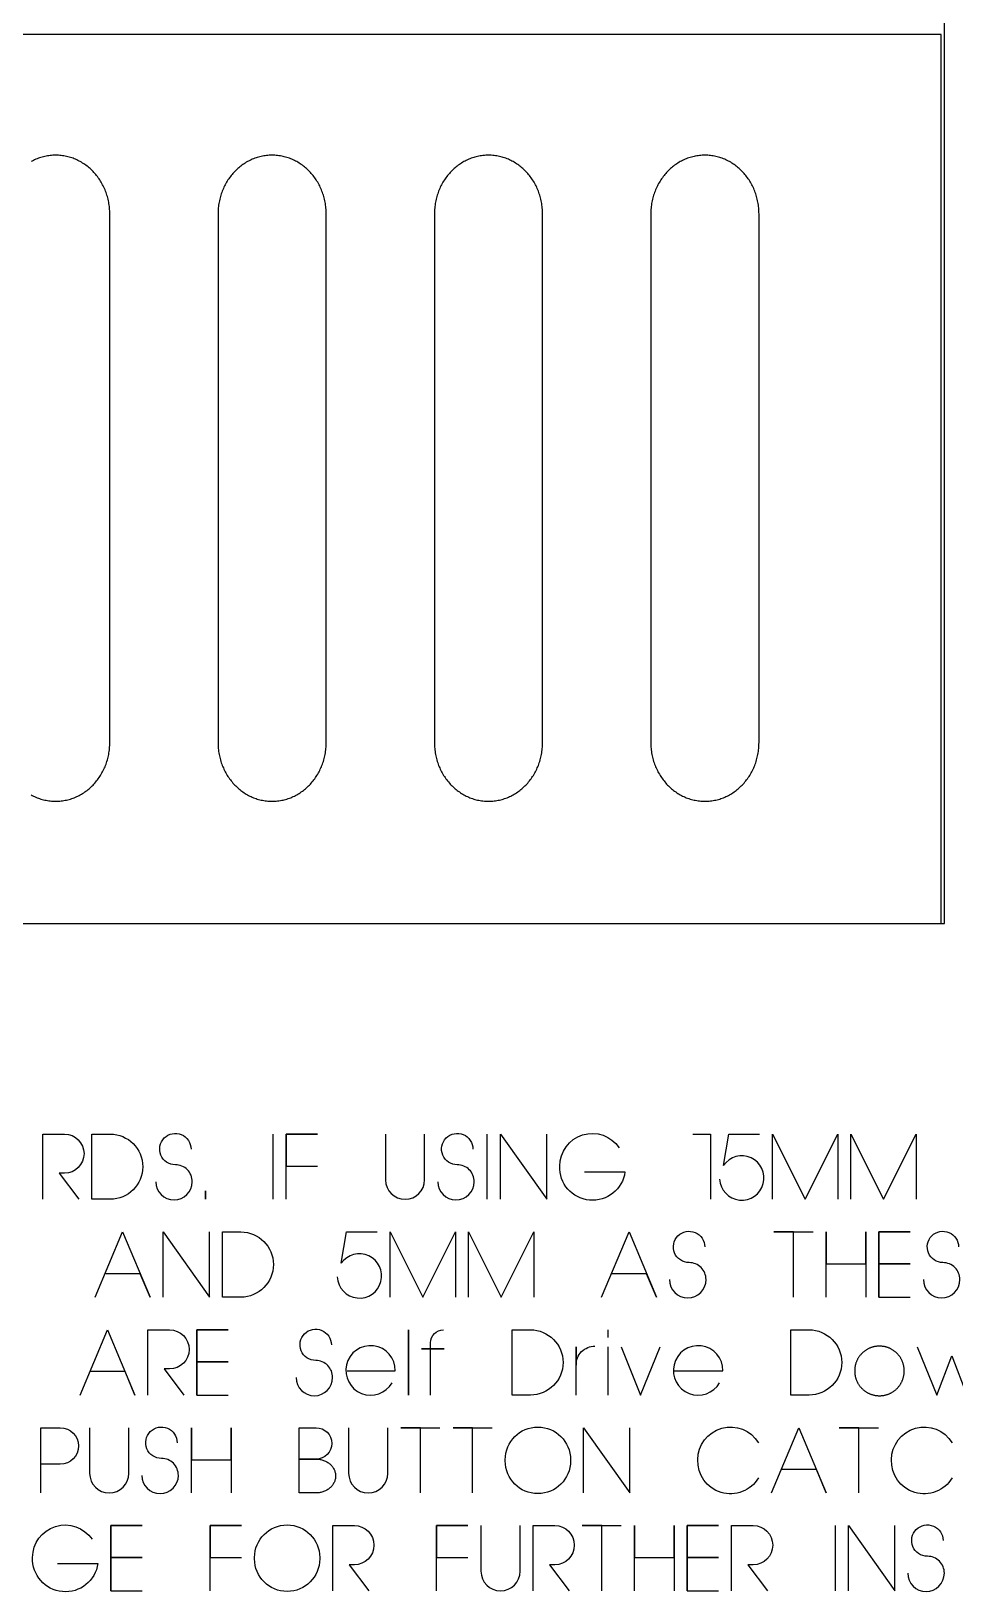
# Model space of a CAD drawing. Extents: x -841 to 4976, y -469 to 2808.
# Drawn here: x 3180 to 3746, y -410 to 547 of the extents above; entities that cross this region are included whole.
import ezdxf

# ---------------------------------------------------------------- set-up
doc = ezdxf.new("R2010")
doc.units = 0
for name, color, linetype in [('DEFAULT_LAYER', 1, 'CONTINUOUS'), ('T5_LOGOLAYER_20', 18, 'CONTINUOUS'), ('T5_LOGOLAYER_21', 18, 'CONTINUOUS')]:
    doc.layers.add(name, color=color, linetype=linetype)

msp = doc.modelspace()

# ---------------------------------------------------------------- linework, layer by layer
at = {"layer": 'DEFAULT_LAYER'}
for points in [[(2519.23, 0), (3737.23, 0), (3737.23, 545), (2884.23, 545), (2839.33, 530.57), (2619.23, 530.57), (2619.23, 545), (2519.23, 545), (2519.23, 0), (3737.23, 0)], [(3179.45, 78.93), (3180.17, 78.54), (3180.9, 78.17), (3181.64, 77.82), (3182.39, 77.49), (3183.15, 77.17), (3183.91, 76.88), (3184.69, 76.61), (3185.47, 76.35), (3186.26, 76.12), (3187.06, 75.91), (3187.86, 75.72), (3188.68, 75.55), (3189.5, 75.4), (3190.32, 75.28), (3191.16, 75.17), (3192, 75.09), (3192.84, 75.04), (3193.69, 75), (3194.55, 74.99), (3195.4, 75), (3196.25, 75.04), (3197.1, 75.09), (3197.94, 75.17), (3198.77, 75.28), (3199.6, 75.4), (3200.42, 75.55), (3201.23, 75.72), (3202.03, 75.91), (3202.83, 76.12), (3203.62, 76.35), (3204.41, 76.61), (3205.18, 76.88), (3205.95, 77.17), (3206.7, 77.49), (3207.45, 77.82), (3208.19, 78.17), (3208.92, 78.54), (3209.64, 78.93), (3210.35, 79.33), (3211.05, 79.76), (3211.74, 80.2), (3212.42, 80.66), (3213.09, 81.14), (3213.74, 81.63), (3214.39, 82.14), (3215.02, 82.67), (3215.64, 83.21), (3216.25, 83.77), (3216.84, 84.34), (3217.42, 84.93), (3217.99, 85.53), (3218.55, 86.15), (3219.09, 86.78), (3219.62, 87.43), (3220.13, 88.09), (3220.63, 88.76), (3221.12, 89.45), (3221.59, 90.15), (3222.04, 90.86), (3222.48, 91.59), (3222.9, 92.32), (3223.31, 93.07), (3223.7, 93.83), (3224.08, 94.6), (3224.44, 95.38), (3224.78, 96.17), (3225.1, 96.98), (3225.4, 97.79), (3225.69, 98.61), (3225.96, 99.44), (3226.21, 100.28), (3226.45, 101.13), (3226.66, 101.99), (3226.86, 102.86), (3227.03, 103.73), (3227.19, 104.62), (3227.32, 105.51), (3227.44, 106.4), (3227.53, 107.31), (3227.61, 108.22), (3227.66, 109.14), (3227.69, 110.06), (3227.7, 110.99), (3227.7, 434.99), (3227.69, 435.92), (3227.66, 436.84), (3227.61, 437.76), (3227.53, 438.67), (3227.44, 439.57), (3227.32, 440.47), (3227.19, 441.36), (3227.03, 442.24), (3226.86, 443.12), (3226.66, 443.99), (3226.45, 444.84), (3226.21, 445.69), (3225.96, 446.54), (3225.69, 447.37), (3225.4, 448.19), (3225.1, 449), (3224.78, 449.8), (3224.44, 450.6), (3224.08, 451.38), (3223.7, 452.15), (3223.31, 452.91), (3222.9, 453.66), (3222.48, 454.39), (3222.04, 455.12), (3221.59, 455.83), (3221.12, 456.53), (3220.63, 457.21), (3220.13, 457.89), (3219.62, 458.55), (3219.09, 459.19), (3218.55, 459.83), (3217.99, 460.44), (3217.42, 461.05), (3216.84, 461.64), (3216.25, 462.21), (3215.64, 462.77), (3215.02, 463.31), (3214.39, 463.84), (3213.74, 464.35), (3213.09, 464.84), (3212.42, 465.32), (3211.74, 465.78), (3211.05, 466.22), (3210.35, 466.64), (3209.64, 467.05), (3208.92, 467.44), (3208.19, 467.81), (3207.45, 468.16), (3206.7, 468.49), (3205.95, 468.8), (3205.18, 469.1), (3204.41, 469.37), (3203.62, 469.62), (3202.83, 469.86), (3202.03, 470.07), (3201.23, 470.26), (3200.42, 470.43), (3199.6, 470.57), (3198.77, 470.7), (3197.94, 470.8), (3197.1, 470.88), (3196.25, 470.94), (3195.4, 470.98), (3194.55, 470.99), (3193.69, 470.98), (3192.84, 470.94), (3192, 470.88), (3191.16, 470.8), (3190.32, 470.7), (3189.5, 470.57), (3188.68, 470.43), (3187.86, 470.26), (3187.06, 470.07), (3186.26, 469.86), (3185.47, 469.62), (3184.69, 469.37), (3183.91, 469.1), (3183.15, 468.8), (3182.39, 468.49), (3181.64, 468.16), (3180.9, 467.81), (3180.17, 467.44), (3179.45, 467.05)]]:
    msp.add_lwpolyline(points, dxfattribs=at)
for points in [[(3327.18, 470.99), (3326.32, 470.98), (3325.47, 470.94), (3324.63, 470.88), (3323.79, 470.8), (3322.96, 470.7), (3322.13, 470.57), (3321.31, 470.43), (3320.5, 470.26), (3319.69, 470.07), (3318.89, 469.86), (3318.1, 469.62), (3317.32, 469.37), (3316.55, 469.1), (3315.78, 468.8), (3315.02, 468.49), (3314.27, 468.16), (3313.53, 467.81), (3312.81, 467.44), (3312.09, 467.05), (3311.38, 466.64), (3310.68, 466.22), (3309.99, 465.78), (3309.31, 465.32), (3308.64, 464.84), (3307.99, 464.35), (3307.34, 463.84), (3306.71, 463.31), (3306.09, 462.77), (3305.48, 462.21), (3304.89, 461.64), (3304.3, 461.05), (3303.73, 460.44), (3303.18, 459.83), (3302.64, 459.19), (3302.11, 458.55), (3301.59, 457.89), (3301.09, 457.21), (3300.61, 456.53), (3300.14, 455.83), (3299.69, 455.12), (3299.25, 454.39), (3298.82, 453.66), (3298.42, 452.91), (3298.02, 452.15), (3297.65, 451.38), (3297.29, 450.6), (3296.95, 449.8), (3296.63, 449), (3296.32, 448.19), (3296.03, 447.37), (3295.76, 446.54), (3295.51, 445.69), (3295.28, 444.84), (3295.07, 443.99), (3294.87, 443.12), (3294.7, 442.24), (3294.54, 441.36), (3294.4, 440.47), (3294.29, 439.57), (3294.19, 438.67), (3294.12, 437.76), (3294.07, 436.84), (3294.03, 435.92), (3294.02, 434.99), (3294.02, 110.99), (3294.03, 110.06), (3294.07, 109.14), (3294.12, 108.22), (3294.19, 107.31), (3294.29, 106.4), (3294.4, 105.51), (3294.54, 104.62), (3294.7, 103.73), (3294.87, 102.86), (3295.07, 101.99), (3295.28, 101.13), (3295.51, 100.28), (3295.76, 99.44), (3296.03, 98.61), (3296.32, 97.79), (3296.63, 96.98), (3296.95, 96.17), (3297.29, 95.38), (3297.65, 94.6), (3298.02, 93.83), (3298.42, 93.07), (3298.82, 92.32), (3299.25, 91.59), (3299.69, 90.86), (3300.14, 90.15), (3300.61, 89.45), (3301.09, 88.76), (3301.59, 88.09), (3302.11, 87.43), (3302.64, 86.78), (3303.18, 86.15), (3303.73, 85.53), (3304.3, 84.93), (3304.89, 84.34), (3305.48, 83.77), (3306.09, 83.21), (3306.71, 82.67), (3307.34, 82.14), (3307.99, 81.63), (3308.64, 81.14), (3309.31, 80.66), (3309.99, 80.2), (3310.68, 79.76), (3311.38, 79.33), (3312.09, 78.93), (3312.81, 78.54), (3313.53, 78.17), (3314.27, 77.82), (3315.02, 77.49), (3315.78, 77.17), (3316.55, 76.88), (3317.32, 76.61), (3318.1, 76.35), (3318.89, 76.12), (3319.69, 75.91), (3320.5, 75.72), (3321.31, 75.55), (3322.13, 75.4), (3322.96, 75.28), (3323.79, 75.17), (3324.63, 75.09), (3325.47, 75.04), (3326.32, 75), (3327.18, 74.99), (3328.04, 75), (3328.89, 75.04), (3329.73, 75.09), (3330.57, 75.17), (3331.4, 75.28), (3332.23, 75.4), (3333.05, 75.55), (3333.86, 75.72), (3334.67, 75.91), (3335.47, 76.12), (3336.26, 76.35), (3337.04, 76.61), (3337.82, 76.88), (3338.58, 77.17), (3339.34, 77.49), (3340.09, 77.82), (3340.83, 78.17), (3341.56, 78.54), (3342.28, 78.93), (3342.99, 79.33), (3343.69, 79.76), (3344.37, 80.2), (3345.05, 80.66), (3345.72, 81.14), (3346.38, 81.63), (3347.02, 82.14), (3347.65, 82.67), (3348.27, 83.21), (3348.88, 83.77), (3349.48, 84.34), (3350.06, 84.93), (3350.63, 85.53), (3351.18, 86.15), (3351.73, 86.78), (3352.25, 87.43), (3352.77, 88.09), (3353.27, 88.76), (3353.75, 89.45), (3354.22, 90.15), (3354.68, 90.86), (3355.12, 91.59), (3355.54, 92.32), (3355.95, 93.07), (3356.34, 93.83), (3356.71, 94.6), (3357.07, 95.38), (3357.41, 96.17), (3357.73, 96.98), (3358.04, 97.79), (3358.33, 98.61), (3358.6, 99.44), (3358.85, 100.28), (3359.08, 101.13), (3359.3, 101.99), (3359.49, 102.86), (3359.67, 103.73), (3359.82, 104.62), (3359.96, 105.51), (3360.07, 106.4), (3360.17, 107.31), (3360.24, 108.22), (3360.3, 109.14), (3360.33, 110.06), (3360.34, 110.99), (3360.34, 434.99), (3360.33, 435.92), (3360.3, 436.84), (3360.24, 437.76), (3360.17, 438.67), (3360.07, 439.57), (3359.96, 440.47), (3359.82, 441.36), (3359.67, 442.24), (3359.49, 443.12), (3359.3, 443.99), (3359.08, 444.84), (3358.85, 445.69), (3358.6, 446.54), (3358.33, 447.37), (3358.04, 448.19), (3357.73, 449), (3357.41, 449.8), (3357.07, 450.6), (3356.71, 451.38), (3356.34, 452.15), (3355.95, 452.91), (3355.54, 453.66), (3355.12, 454.39), (3354.68, 455.12), (3354.22, 455.83), (3353.75, 456.53), (3353.27, 457.21), (3352.77, 457.89), (3352.25, 458.55), (3351.73, 459.19), (3351.18, 459.83), (3350.63, 460.44), (3350.06, 461.05), (3349.48, 461.64), (3348.88, 462.21), (3348.27, 462.77), (3347.65, 463.31), (3347.02, 463.84), (3346.38, 464.35), (3345.72, 464.84), (3345.05, 465.32), (3344.37, 465.78), (3343.69, 466.22), (3342.99, 466.64), (3342.28, 467.05), (3341.56, 467.44), (3340.83, 467.81), (3340.09, 468.16), (3339.34, 468.49), (3338.58, 468.8), (3337.82, 469.1), (3337.04, 469.37), (3336.26, 469.62), (3335.47, 469.86), (3334.67, 470.07), (3333.86, 470.26), (3333.05, 470.43), (3332.23, 470.57), (3331.4, 470.7), (3330.57, 470.8), (3329.73, 470.88), (3328.89, 470.94), (3328.04, 470.98)], [(3459.82, 470.99), (3458.96, 470.98), (3458.11, 470.94), (3457.26, 470.88), (3456.43, 470.8), (3455.59, 470.7), (3454.77, 470.57), (3453.95, 470.43), (3453.13, 470.26), (3452.33, 470.07), (3451.53, 469.86), (3450.74, 469.62), (3449.96, 469.37), (3449.18, 469.1), (3448.41, 468.8), (3447.66, 468.49), (3446.91, 468.16), (3446.17, 467.81), (3445.44, 467.44), (3444.72, 467.05), (3444.01, 466.64), (3443.31, 466.22), (3442.62, 465.78), (3441.94, 465.32), (3441.28, 464.84), (3440.62, 464.35), (3439.98, 463.84), (3439.34, 463.31), (3438.72, 462.77), (3438.12, 462.21), (3437.52, 461.64), (3436.94, 461.05), (3436.37, 460.44), (3435.81, 459.83), (3435.27, 459.19), (3434.74, 458.55), (3434.23, 457.89), (3433.73, 457.21), (3433.24, 456.53), (3432.77, 455.83), (3432.32, 455.12), (3431.88, 454.39), (3431.46, 453.66), (3431.05, 452.91), (3430.66, 452.15), (3430.28, 451.38), (3429.93, 450.6), (3429.59, 449.8), (3429.26, 449), (3428.96, 448.19), (3428.67, 447.37), (3428.4, 446.54), (3428.15, 445.69), (3427.91, 444.84), (3427.7, 443.99), (3427.51, 443.12), (3427.33, 442.24), (3427.17, 441.36), (3427.04, 440.47), (3426.92, 439.57), (3426.83, 438.67), (3426.75, 437.76), (3426.7, 436.84), (3426.67, 435.92), (3426.66, 434.99), (3426.66, 110.99), (3426.67, 110.06), (3426.7, 109.14), (3426.75, 108.22), (3426.83, 107.31), (3426.92, 106.4), (3427.04, 105.51), (3427.17, 104.62), (3427.33, 103.73), (3427.51, 102.86), (3427.7, 101.99), (3427.91, 101.13), (3428.15, 100.28), (3428.4, 99.44), (3428.67, 98.61), (3428.96, 97.79), (3429.26, 96.98), (3429.59, 96.17), (3429.93, 95.38), (3430.28, 94.6), (3430.66, 93.83), (3431.05, 93.07), (3431.46, 92.32), (3431.88, 91.59), (3432.32, 90.86), (3432.77, 90.15), (3433.24, 89.45), (3433.73, 88.76), (3434.23, 88.09), (3434.74, 87.43), (3435.27, 86.78), (3435.81, 86.15), (3436.37, 85.53), (3436.94, 84.93), (3437.52, 84.34), (3438.12, 83.77), (3438.72, 83.21), (3439.34, 82.67), (3439.98, 82.14), (3440.62, 81.63), (3441.28, 81.14), (3441.94, 80.66), (3442.62, 80.2), (3443.31, 79.76), (3444.01, 79.33), (3444.72, 78.93), (3445.44, 78.54), (3446.17, 78.17), (3446.91, 77.82), (3447.66, 77.49), (3448.41, 77.17), (3449.18, 76.88), (3449.96, 76.61), (3450.74, 76.35), (3451.53, 76.12), (3452.33, 75.91), (3453.13, 75.72), (3453.95, 75.55), (3454.77, 75.4), (3455.59, 75.28), (3456.43, 75.17), (3457.26, 75.09), (3458.11, 75.04), (3458.96, 75), (3459.82, 74.99), (3460.67, 75), (3461.52, 75.04), (3462.37, 75.09), (3463.21, 75.17), (3464.04, 75.28), (3464.87, 75.4), (3465.69, 75.55), (3466.5, 75.72), (3467.3, 75.91), (3468.1, 76.12), (3468.89, 76.35), (3469.68, 76.61), (3470.45, 76.88), (3471.22, 77.17), (3471.97, 77.49), (3472.72, 77.82), (3473.46, 78.17), (3474.19, 78.54), (3474.91, 78.93), (3475.62, 79.33), (3476.32, 79.76), (3477.01, 80.2), (3477.69, 80.66), (3478.35, 81.14), (3479.01, 81.63), (3479.65, 82.14), (3480.29, 82.67), (3480.91, 83.21), (3481.52, 83.77), (3482.11, 84.34), (3482.69, 84.93), (3483.26, 85.53), (3483.82, 86.15), (3484.36, 86.78), (3484.89, 87.43), (3485.4, 88.09), (3485.9, 88.76), (3486.39, 89.45), (3486.86, 90.15), (3487.31, 90.86), (3487.75, 91.59), (3488.17, 92.32), (3488.58, 93.07), (3488.97, 93.83), (3489.35, 94.6), (3489.7, 95.38), (3490.04, 96.17), (3490.37, 96.98), (3490.67, 97.79), (3490.96, 98.61), (3491.23, 99.44), (3491.48, 100.28), (3491.72, 101.13), (3491.93, 101.99), (3492.12, 102.86), (3492.3, 103.73), (3492.46, 104.62), (3492.59, 105.51), (3492.71, 106.4), (3492.8, 107.31), (3492.88, 108.22), (3492.93, 109.14), (3492.96, 110.06), (3492.97, 110.99), (3492.97, 434.99), (3492.96, 435.92), (3492.93, 436.84), (3492.88, 437.76), (3492.8, 438.67), (3492.71, 439.57), (3492.59, 440.47), (3492.46, 441.36), (3492.3, 442.24), (3492.12, 443.12), (3491.93, 443.99), (3491.72, 444.84), (3491.48, 445.69), (3491.23, 446.54), (3490.96, 447.37), (3490.67, 448.19), (3490.37, 449), (3490.04, 449.8), (3489.7, 450.6), (3489.35, 451.38), (3488.97, 452.15), (3488.58, 452.91), (3488.17, 453.66), (3487.75, 454.39), (3487.31, 455.12), (3486.86, 455.83), (3486.39, 456.53), (3485.9, 457.21), (3485.4, 457.89), (3484.89, 458.55), (3484.36, 459.19), (3483.82, 459.83), (3483.26, 460.44), (3482.69, 461.05), (3482.11, 461.64), (3481.52, 462.21), (3480.91, 462.77), (3480.29, 463.31), (3479.65, 463.84), (3479.01, 464.35), (3478.35, 464.84), (3477.69, 465.32), (3477.01, 465.78), (3476.32, 466.22), (3475.62, 466.64), (3474.91, 467.05), (3474.19, 467.44), (3473.46, 467.81), (3472.72, 468.16), (3471.97, 468.49), (3471.22, 468.8), (3470.45, 469.1), (3469.68, 469.37), (3468.89, 469.62), (3468.1, 469.86), (3467.3, 470.07), (3466.5, 470.26), (3465.69, 470.43), (3464.87, 470.57), (3464.04, 470.7), (3463.21, 470.8), (3462.37, 470.88), (3461.52, 470.94), (3460.67, 470.98)], [(3592.45, 470.99), (3591.59, 470.98), (3590.74, 470.94), (3589.9, 470.88), (3589.06, 470.8), (3588.23, 470.7), (3587.4, 470.57), (3586.58, 470.43), (3585.77, 470.26), (3584.96, 470.07), (3584.16, 469.86), (3583.37, 469.62), (3582.59, 469.37), (3581.82, 469.1), (3581.05, 468.8), (3580.29, 468.49), (3579.54, 468.16), (3578.8, 467.81), (3578.07, 467.44), (3577.35, 467.05), (3576.64, 466.64), (3575.95, 466.22), (3575.26, 465.78), (3574.58, 465.32), (3573.91, 464.84), (3573.25, 464.35), (3572.61, 463.84), (3571.98, 463.31), (3571.36, 462.77), (3570.75, 462.21), (3570.15, 461.64), (3569.57, 461.05), (3569, 460.44), (3568.45, 459.83), (3567.91, 459.19), (3567.38, 458.55), (3566.86, 457.89), (3566.36, 457.21), (3565.88, 456.53), (3565.41, 455.83), (3564.95, 455.12), (3564.52, 454.39), (3564.09, 453.66), (3563.68, 452.91), (3563.29, 452.15), (3562.92, 451.38), (3562.56, 450.6), (3562.22, 449.8), (3561.9, 449), (3561.59, 448.19), (3561.3, 447.37), (3561.03, 446.54), (3560.78, 445.69), (3560.55, 444.84), (3560.34, 443.99), (3560.14, 443.12), (3559.96, 442.24), (3559.81, 441.36), (3559.67, 440.47), (3559.56, 439.57), (3559.46, 438.67), (3559.39, 437.76), (3559.33, 436.84), (3559.3, 435.92), (3559.29, 434.99), (3559.29, 110.99), (3559.3, 110.06), (3559.33, 109.14), (3559.39, 108.22), (3559.46, 107.31), (3559.56, 106.4), (3559.67, 105.51), (3559.81, 104.62), (3559.96, 103.73), (3560.14, 102.86), (3560.34, 101.99), (3560.55, 101.13), (3560.78, 100.28), (3561.03, 99.44), (3561.3, 98.61), (3561.59, 97.79), (3561.9, 96.98), (3562.22, 96.17), (3562.56, 95.38), (3562.92, 94.6), (3563.29, 93.83), (3563.68, 93.07), (3564.09, 92.32), (3564.52, 91.59), (3564.95, 90.86), (3565.41, 90.15), (3565.88, 89.45), (3566.36, 88.76), (3566.86, 88.09), (3567.38, 87.43), (3567.91, 86.78), (3568.45, 86.15), (3569, 85.53), (3569.57, 84.93), (3570.15, 84.34), (3570.75, 83.77), (3571.36, 83.21), (3571.98, 82.67), (3572.61, 82.14), (3573.25, 81.63), (3573.91, 81.14), (3574.58, 80.66), (3575.26, 80.2), (3575.95, 79.76), (3576.64, 79.33), (3577.35, 78.93), (3578.07, 78.54), (3578.8, 78.17), (3579.54, 77.82), (3580.29, 77.49), (3581.05, 77.17), (3581.82, 76.88), (3582.59, 76.61), (3583.37, 76.35), (3584.16, 76.12), (3584.96, 75.91), (3585.77, 75.72), (3586.58, 75.55), (3587.4, 75.4), (3588.23, 75.28), (3589.06, 75.17), (3589.9, 75.09), (3590.74, 75.04), (3591.59, 75), (3592.45, 74.99), (3593.31, 75), (3594.16, 75.04), (3595, 75.09), (3595.84, 75.17), (3596.67, 75.28), (3597.5, 75.4), (3598.32, 75.55), (3599.13, 75.72), (3599.94, 75.91), (3600.74, 76.12), (3601.53, 76.35), (3602.31, 76.61), (3603.08, 76.88), (3603.85, 77.17), (3604.61, 77.49), (3605.36, 77.82), (3606.1, 78.17), (3606.83, 78.54), (3607.55, 78.93), (3608.26, 79.33), (3608.95, 79.76), (3609.64, 80.2), (3610.32, 80.66), (3610.99, 81.14), (3611.65, 81.63), (3612.29, 82.14), (3612.92, 82.67), (3613.54, 83.21), (3614.15, 83.77), (3614.75, 84.34), (3615.33, 84.93), (3615.9, 85.53), (3616.45, 86.15), (3616.99, 86.78), (3617.52, 87.43), (3618.04, 88.09), (3618.54, 88.76), (3619.02, 89.45), (3619.49, 90.15), (3619.95, 90.86), (3620.38, 91.59), (3620.81, 92.32), (3621.22, 93.07), (3621.61, 93.83), (3621.98, 94.6), (3622.34, 95.38), (3622.68, 96.17), (3623, 96.98), (3623.31, 97.79), (3623.6, 98.61), (3623.87, 99.44), (3624.12, 100.28), (3624.35, 101.13), (3624.56, 101.99), (3624.76, 102.86), (3624.93, 103.73), (3625.09, 104.62), (3625.23, 105.51), (3625.34, 106.4), (3625.44, 107.31), (3625.51, 108.22), (3625.57, 109.14), (3625.6, 110.06), (3625.61, 110.99), (3625.61, 434.99), (3625.6, 435.92), (3625.57, 436.84), (3625.51, 437.76), (3625.44, 438.67), (3625.34, 439.57), (3625.23, 440.47), (3625.09, 441.36), (3624.93, 442.24), (3624.76, 443.12), (3624.56, 443.99), (3624.35, 444.84), (3624.12, 445.69), (3623.87, 446.54), (3623.6, 447.37), (3623.31, 448.19), (3623, 449), (3622.68, 449.8), (3622.34, 450.6), (3621.98, 451.38), (3621.61, 452.15), (3621.22, 452.91), (3620.81, 453.66), (3620.38, 454.39), (3619.95, 455.12), (3619.49, 455.83), (3619.02, 456.53), (3618.54, 457.21), (3618.04, 457.89), (3617.52, 458.55), (3616.99, 459.19), (3616.45, 459.83), (3615.9, 460.44), (3615.33, 461.05), (3614.75, 461.64), (3614.15, 462.21), (3613.54, 462.77), (3612.92, 463.31), (3612.29, 463.84), (3611.65, 464.35), (3610.99, 464.84), (3610.32, 465.32), (3609.64, 465.78), (3608.95, 466.22), (3608.26, 466.64), (3607.55, 467.05), (3606.83, 467.44), (3606.1, 467.81), (3605.36, 468.16), (3604.61, 468.49), (3603.85, 468.8), (3603.08, 469.1), (3602.31, 469.37), (3601.53, 469.62), (3600.74, 469.86), (3599.94, 470.07), (3599.13, 470.26), (3598.32, 470.43), (3597.5, 470.57), (3596.67, 470.7), (3595.84, 470.8), (3595, 470.88), (3594.16, 470.94), (3593.31, 470.98)]]:
    msp.add_lwpolyline(points, close=True, dxfattribs=at)
at = {"layer": 'T5_LOGOLAYER_20'}
msp.add_lwpolyline([(2519.23, 0), (3739.23, 0), (3739.23, 2440), (2519.23, 2440)], close=True, dxfattribs=at)
at = {"layer": 'T5_LOGOLAYER_21'}
for points in [[(3186.69, -169.04), (3186.69, -129.04), (3199.89, -129.04, -1), (3199.89, -153.04), (3196.69, -153.04), (3208.69, -169.04)], [(3255.87, -158.24, 1), (3278.27, -158.24, 0.415385), (3267.87, -147.84, -0.668438), (3261.07, -131.44, -0.668438), (3277.47, -138.24)], [(3396.67, -129.04), (3396.67, -157.04, 1), (3420.67, -157.04), (3420.67, -129.04)], [(3428.67, -158.24, 1), (3451.07, -158.24, 0.415385), (3440.67, -147.84, -0.668438), (3433.87, -131.44, -0.668438), (3450.27, -138.24)], [(3518.67, -152.24), (3543.47, -152.24, -0.955296), (3503.47, -148.64, -0.741566), (3539.87, -137.44)], [(3601.47, -156.64, 0.857608), (3628.21, -159.44, 0.839431), (3603.87, -148.24), (3607.07, -129.04), (3625.87, -129.04)], [(3367.15, -216.64, 0.857608), (3393.89, -219.44, 0.839431), (3369.55, -208.24), (3372.75, -189.04), (3391.55, -189.04)], [(3570.75, -218.24, 1), (3593.15, -218.24, 0.415385), (3582.75, -207.84, -0.668438), (3575.95, -191.44, -0.668438), (3592.35, -198.24)], [(3726.35, -218.24, 1), (3748.75, -218.24, 0.415385), (3738.35, -207.84, -0.668438), (3731.55, -191.44, -0.668438), (3747.95, -198.24)], [(3341.89, -278.24, 1), (3364.29, -278.24, 0.415385), (3353.89, -267.84, -0.668438), (3347.09, -251.44, -0.668438), (3363.49, -258.24)], [(3251.09, -289.04), (3251.09, -249.04), (3264.29, -249.04, -1), (3264.29, -273.04), (3261.09, -273.04), (3273.09, -289.04)], [(3424.29, -289.04), (3424.29, -260.64), (3418.69, -260.64), (3432.69, -260.64), (3424.29, -260.64), (3424.29, -257.04, -0.413333), (3432.29, -249.04)], [(3373.09, -274.24), (3402.69, -274.24, 0.90232), (3372.75, -270.5, 0.862347), (3400.69, -281.44)], [(3513.47, -289.04), (3513.47, -259.44), (3513.47, -270.64, -0.416092), (3525.07, -259.04)], [(3573.87, -274.24), (3603.47, -274.24, 0.90232), (3573.52, -270.5, 0.862347), (3601.47, -281.44)], [(3185.33, -349.04), (3185.33, -309.04), (3197.33, -309.04, -1), (3197.33, -331.44), (3185.33, -331.44)], [(3215.33, -309.04), (3215.33, -337.04, 1), (3239.33, -337.04), (3239.33, -309.04)], [(3247.33, -338.24, 1), (3269.73, -338.24, 0.415385), (3259.33, -327.84, -0.668438), (3252.53, -311.44, -0.668438), (3268.93, -318.24)], [(3374.08, -309.04), (3374.08, -337.04, 1), (3398.08, -337.04), (3398.08, -309.04)], [(3625.28, -339.84, -0.77786), (3588.08, -328.64, -0.756443), (3625.28, -318.24)], [(3744, -339.84, -0.77786), (3706.8, -328.64, -0.756443), (3744, -318.24)], [(3195.6, -392.24), (3220.4, -392.24, -0.955296), (3180.4, -388.64, -0.741566), (3216.8, -377.44)], [(3364.4, -409.04), (3364.4, -369.04), (3377.6, -369.04, -1), (3377.6, -393.04), (3374.4, -393.04), (3386.4, -409.04)], [(3455.2, -369.04), (3455.2, -397.04, 1), (3479.2, -397.04), (3479.2, -369.04)], [(3487.2, -409.04), (3487.2, -369.04), (3500.4, -369.04, -1), (3500.4, -393.04), (3497.2, -393.04), (3509.2, -409.04)], [(3608.8, -409.04), (3608.8, -369.04), (3622, -369.04, -1), (3622, -393.04), (3618.8, -393.04), (3630.8, -409.04)], [(3716.8, -398.24, 1), (3739.2, -398.24, 0.415385), (3728.8, -387.84, -0.668438), (3722, -371.44, -0.668438), (3738.4, -378.24)]]:
    msp.add_lwpolyline(points, format="xyb", dxfattribs=at)
for points in [[(3216.69, -169.04), (3216.69, -129.04), (3227.89, -129.04, -1), (3227.89, -169.04)], [(3296.77, -229.04), (3296.77, -189.04), (3307.97, -189.04, -1), (3307.97, -229.04)], [(3474.29, -289.04), (3474.29, -249.04), (3485.49, -249.04, -1), (3485.49, -289.04)], [(3645.07, -289.04), (3645.07, -249.04), (3656.27, -249.04, -1), (3656.27, -289.04)], [(3343.73, -349.04), (3343.73, -309.04), (3354.13, -309.04, -1), (3354.13, -328.24), (3343.73, -328.24), (3354.13, -328.24), (3354.75, -328.25), (3355.35, -328.29), (3355.95, -328.36), (3356.54, -328.45), (3357.12, -328.56), (3357.69, -328.7), (3358.24, -328.87), (3358.78, -329.05), (3359.31, -329.26), (3359.83, -329.49), (3360.33, -329.74), (3360.81, -330.01), (3361.28, -330.3), (3361.73, -330.61), (3362.17, -330.94), (3362.58, -331.28), (3362.98, -331.64), (3363.35, -332.02), (3363.71, -332.41), (3364.04, -332.82), (3364.35, -333.24), (3364.64, -333.68), (3364.9, -334.13), (3365.14, -334.59), (3365.36, -335.06), (3365.54, -335.54), (3365.7, -336.04), (3365.84, -336.54), (3365.94, -337.05), (3365.98, -337.31), (3366.02, -337.57), (3366.05, -337.84), (3366.06, -338.1), (3366.08, -338.37), (3366.08, -338.64), (3366.08, -338.9), (3366.06, -339.17), (3366.05, -339.44), (3366.02, -339.7), (3365.98, -339.96), (3365.94, -340.22), (3365.84, -340.73), (3365.7, -341.24), (3365.54, -341.73), (3365.36, -342.21), (3365.14, -342.68), (3364.9, -343.14), (3364.64, -343.59), (3364.35, -344.03), (3364.04, -344.45), (3363.71, -344.86), (3363.35, -345.25), (3362.98, -345.63), (3362.58, -345.99), (3362.17, -346.33), (3361.73, -346.66), (3361.28, -346.97), (3360.81, -347.26), (3360.33, -347.53), (3359.83, -347.78), (3359.31, -348.01), (3358.78, -348.22), (3358.24, -348.4), (3357.69, -348.57), (3357.12, -348.71), (3356.54, -348.82), (3355.95, -348.92), (3355.35, -348.98), (3354.75, -349.02), (3354.13, -349.04)], [(3510.08, -329.44, -1), (3470.08, -329.44), (3470.08, -328.64, -1), (3510.08, -328.64)], [(3356.4, -389.44, -1), (3316.4, -389.44), (3316.4, -388.64, -1), (3356.4, -388.64)]]:
    msp.add_lwpolyline(points, format="xyb", close=True, dxfattribs=at)
for points in [[(3327.87, -169.04), (3327.87, -129.04)], [(3335.87, -169.04), (3335.87, -129.04), (3355.07, -129.04), (3335.87, -129.04), (3335.87, -148.64), (3355.07, -148.64)], [(3459.07, -169.04), (3459.07, -129.04)], [(3467.07, -169.04), (3467.07, -129.04), (3495.47, -169.04), (3495.47, -129.04)], [(3585.07, -129.04), (3595.87, -129.04), (3595.87, -169.04)], [(3633.87, -169.04), (3633.87, -129.04), (3653.87, -169.04), (3673.87, -129.04), (3673.87, -169.04)], [(3681.87, -169.04), (3681.87, -129.04), (3701.87, -169.04), (3721.87, -129.04), (3721.87, -169.04)], [(3218.77, -229.04), (3235.57, -189.04), (3252.37, -229.04), (3246.37, -214.64), (3225.17, -214.64)], [(3260.37, -229.04), (3260.37, -189.04), (3288.77, -229.04), (3288.77, -189.04)], [(3399.55, -229.04), (3399.55, -189.04), (3419.55, -229.04), (3439.55, -189.04), (3439.55, -229.04)], [(3447.55, -229.04), (3447.55, -189.04), (3467.55, -229.04), (3487.55, -189.04), (3487.55, -229.04)], [(3529.15, -229.04), (3545.95, -189.04), (3562.75, -229.04), (3556.75, -214.64), (3535.55, -214.64)], [(3646.75, -229.04), (3646.75, -189.04), (3634.75, -189.04), (3658.75, -189.04)], [(3666.75, -229.04), (3666.75, -189.04), (3666.75, -208.64), (3691.15, -208.64), (3691.15, -189.04), (3691.15, -229.04)], [(3699.15, -229.04), (3699.15, -189.04), (3718.35, -189.04), (3699.15, -189.04), (3699.15, -208.64), (3718.35, -208.64), (3699.15, -208.64), (3699.15, -229.04), (3718.35, -229.04)], [(3209.49, -289.04), (3226.29, -249.04), (3243.09, -289.04), (3237.09, -274.64), (3215.89, -274.64)], [(3281.09, -289.04), (3281.09, -249.04), (3300.29, -249.04), (3281.09, -249.04), (3281.09, -268.64), (3300.29, -268.64), (3281.09, -268.64), (3281.09, -289.04), (3300.29, -289.04)], [(3533.07, -253.84), (3533.07, -249.04)], [(3533.07, -289.04), (3533.07, -259.44)], [(3541.07, -259.44), (3553.07, -289.04), (3565.07, -259.44)], [(3722.64, -259.44), (3734.64, -289.04), (3743.84, -265.04), (3753.04, -289.04), (3765.04, -259.44)], [(3277.73, -349.04), (3277.73, -309.04), (3277.73, -328.64), (3302.13, -328.64), (3302.13, -309.04), (3302.13, -349.04)], [(3418.08, -349.04), (3418.08, -309.04), (3406.08, -309.04), (3430.08, -309.04)], [(3450.08, -349.04), (3450.08, -309.04), (3438.08, -309.04), (3462.08, -309.04)], [(3518.08, -349.04), (3518.08, -309.04), (3546.48, -349.04), (3546.48, -309.04)], [(3633.2, -349.04), (3650, -309.04), (3666.8, -349.04), (3660.8, -334.64), (3639.6, -334.64)], [(3686.8, -349.04), (3686.8, -309.04), (3674.8, -309.04), (3698.8, -309.04)], [(3228.4, -409.04), (3228.4, -369.04), (3247.6, -369.04), (3228.4, -369.04), (3228.4, -388.64), (3247.6, -388.64), (3228.4, -388.64), (3228.4, -409.04), (3247.6, -409.04)], [(3289.2, -409.04), (3289.2, -369.04), (3308.4, -369.04), (3289.2, -369.04), (3289.2, -388.64), (3308.4, -388.64)], [(3428, -409.04), (3428, -369.04), (3447.2, -369.04), (3428, -369.04), (3428, -388.64), (3447.2, -388.64)], [(3529.2, -409.04), (3529.2, -369.04), (3517.2, -369.04), (3541.2, -369.04)], [(3549.2, -409.04), (3549.2, -369.04), (3549.2, -388.64), (3573.6, -388.64), (3573.6, -369.04), (3573.6, -409.04)], [(3581.6, -409.04), (3581.6, -369.04), (3600.8, -369.04), (3581.6, -369.04), (3581.6, -388.64), (3600.8, -388.64), (3581.6, -388.64), (3581.6, -409.04), (3600.8, -409.04)], [(3672.4, -409.04), (3672.4, -369.04)], [(3680.4, -409.04), (3680.4, -369.04), (3708.8, -409.04), (3708.8, -369.04)]]:
    msp.add_lwpolyline(points, dxfattribs=at)
for points in [[(3286.27, -169.04), (3286.27, -163.84)], [(3410.69, -289.04), (3410.69, -249.04)], [(3699.44, -289.44), (3699.83, -289.43), (3700.22, -289.42), (3700.61, -289.39), (3700.99, -289.36), (3701.38, -289.31), (3701.75, -289.26), (3702.13, -289.2), (3702.5, -289.13), (3702.87, -289.05), (3703.24, -288.96), (3703.6, -288.86), (3703.96, -288.75), (3704.32, -288.64), (3704.67, -288.51), (3705.01, -288.38), (3705.36, -288.24), (3705.7, -288.09), (3706.03, -287.94), (3706.36, -287.77), (3706.69, -287.6), (3707.01, -287.42), (3707.32, -287.24), (3707.63, -287.04), (3707.94, -286.84), (3708.24, -286.63), (3708.53, -286.42), (3708.82, -286.19), (3709.11, -285.97), (3709.39, -285.73), (3709.66, -285.49), (3709.93, -285.24), (3710.19, -284.98), (3710.44, -284.72), (3710.69, -284.46), (3710.93, -284.18), (3711.17, -283.9), (3711.4, -283.62), (3711.62, -283.33), (3711.84, -283.04), (3712.04, -282.73), (3712.25, -282.43), (3712.44, -282.12), (3712.63, -281.8), (3712.81, -281.48), (3712.98, -281.16), (3713.14, -280.83), (3713.3, -280.49), (3713.45, -280.15), (3713.59, -279.81), (3713.72, -279.46), (3713.84, -279.11), (3713.96, -278.76), (3714.06, -278.4), (3714.16, -278.03), (3714.25, -277.67), (3714.33, -277.3), (3714.4, -276.93), (3714.46, -276.55), (3714.52, -276.17), (3714.56, -275.79), (3714.6, -275.41), (3714.62, -275.02), (3714.64, -274.63), (3714.64, -274.24), (3714.64, -273.84), (3714.62, -273.45), (3714.6, -273.07), (3714.56, -272.68), (3714.52, -272.3), (3714.46, -271.92), (3714.4, -271.55), (3714.33, -271.17), (3714.25, -270.8), (3714.16, -270.44), (3714.06, -270.07), (3713.96, -269.72), (3713.84, -269.36), (3713.72, -269.01), (3713.59, -268.66), (3713.45, -268.32), (3713.3, -267.98), (3713.14, -267.65), (3712.98, -267.32), (3712.81, -266.99), (3712.63, -266.67), (3712.44, -266.35), (3712.25, -266.04), (3712.04, -265.74), (3711.84, -265.44), (3711.62, -265.14), (3711.4, -264.85), (3711.17, -264.57), (3710.93, -264.29), (3710.69, -264.02), (3710.44, -263.75), (3710.19, -263.49), (3709.93, -263.23), (3709.66, -262.98), (3709.39, -262.74), (3709.11, -262.51), (3708.82, -262.28), (3708.53, -262.06), (3708.24, -261.84), (3707.94, -261.63), (3707.63, -261.43), (3707.32, -261.24), (3707.01, -261.05), (3706.69, -260.87), (3706.36, -260.7), (3706.03, -260.53), (3705.7, -260.38), (3705.36, -260.23), (3705.01, -260.09), (3704.67, -259.96), (3704.32, -259.83), (3703.96, -259.72), (3703.6, -259.61), (3703.24, -259.51), (3702.87, -259.43), (3702.5, -259.34), (3702.13, -259.27), (3701.75, -259.21), (3701.38, -259.16), (3700.99, -259.11), (3700.61, -259.08), (3700.22, -259.06), (3699.83, -259.04), (3699.44, -259.04), (3699.05, -259.04), (3698.66, -259.06), (3698.27, -259.08), (3697.89, -259.11), (3697.5, -259.16), (3697.13, -259.21), (3696.75, -259.27), (3696.38, -259.34), (3696.01, -259.43), (3695.64, -259.51), (3695.28, -259.61), (3694.92, -259.72), (3694.56, -259.83), (3694.21, -259.96), (3693.87, -260.09), (3693.52, -260.23), (3693.18, -260.38), (3692.85, -260.53), (3692.52, -260.7), (3692.19, -260.87), (3691.87, -261.05), (3691.56, -261.24), (3691.25, -261.43), (3690.94, -261.63), (3690.64, -261.84), (3690.35, -262.06), (3690.06, -262.28), (3689.77, -262.51), (3689.49, -262.74), (3689.22, -262.98), (3688.95, -263.23), (3688.69, -263.49), (3688.44, -263.75), (3688.19, -264.02), (3687.95, -264.29), (3687.71, -264.57), (3687.48, -264.85), (3687.26, -265.14), (3687.04, -265.44), (3686.84, -265.74), (3686.63, -266.04), (3686.44, -266.35), (3686.25, -266.67), (3686.07, -266.99), (3685.9, -267.32), (3685.74, -267.65), (3685.58, -267.98), (3685.43, -268.32), (3685.29, -268.66), (3685.16, -269.01), (3685.04, -269.36), (3684.92, -269.72), (3684.82, -270.07), (3684.72, -270.44), (3684.63, -270.8), (3684.55, -271.17), (3684.48, -271.55), (3684.42, -271.92), (3684.36, -272.3), (3684.32, -272.68), (3684.28, -273.07), (3684.26, -273.45), (3684.24, -273.84), (3684.24, -274.24), (3684.24, -274.63), (3684.26, -275.02), (3684.28, -275.41), (3684.32, -275.79), (3684.36, -276.17), (3684.42, -276.55), (3684.48, -276.93), (3684.55, -277.3), (3684.63, -277.67), (3684.72, -278.03), (3684.82, -278.4), (3684.92, -278.76), (3685.04, -279.11), (3685.16, -279.46), (3685.29, -279.81), (3685.43, -280.15), (3685.58, -280.49), (3685.74, -280.83), (3685.9, -281.16), (3686.07, -281.48), (3686.25, -281.8), (3686.44, -282.12), (3686.63, -282.43), (3686.84, -282.73), (3687.04, -283.04), (3687.26, -283.33), (3687.48, -283.62), (3687.71, -283.9), (3687.95, -284.18), (3688.19, -284.46), (3688.44, -284.72), (3688.69, -284.98), (3688.95, -285.24), (3689.22, -285.49), (3689.49, -285.73), (3689.77, -285.97), (3690.06, -286.19), (3690.35, -286.42), (3690.64, -286.63), (3690.94, -286.84), (3691.25, -287.04), (3691.56, -287.24), (3691.87, -287.42), (3692.19, -287.6), (3692.52, -287.77), (3692.85, -287.94), (3693.18, -288.09), (3693.52, -288.24), (3693.87, -288.38), (3694.21, -288.51), (3694.56, -288.64), (3694.92, -288.75), (3695.28, -288.86), (3695.64, -288.96), (3696.01, -289.05), (3696.38, -289.13), (3696.75, -289.2), (3697.13, -289.26), (3697.5, -289.31), (3697.89, -289.36), (3698.27, -289.39), (3698.66, -289.42), (3699.05, -289.43)]]:
    msp.add_lwpolyline(points, close=True, dxfattribs=at)

doc.saveas('drawing.dxf')
